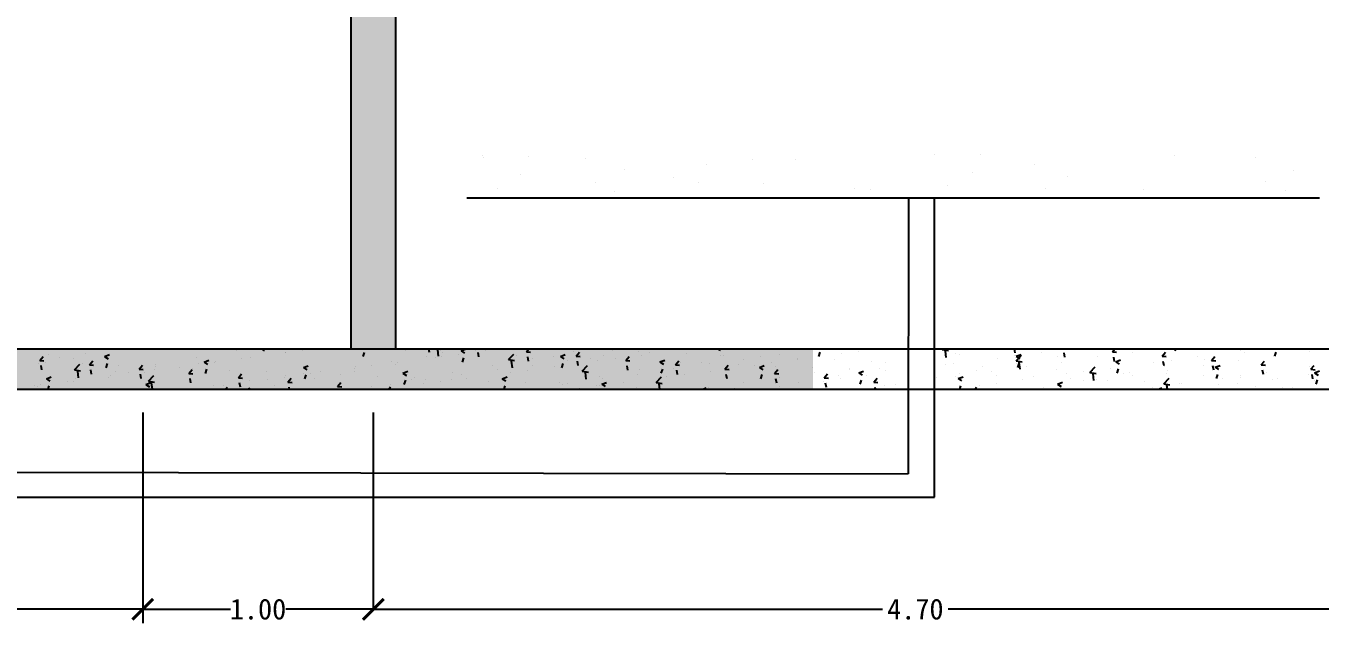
# Model space of a CAD drawing. Header units: inches. Extents: x -375394 to -242034, y -156040 to -122674.
# Drawn here: x -251364 to -245752, y -129834 to -127245 of the extents above; entities that cross this region are included whole.
import ezdxf

# ---------------------------------------------------------------- set-up
doc = ezdxf.new("R2010")
doc.units = ezdxf.units.IN
doc.header["$MEASUREMENT"] = 0
doc.linetypes.add('DASHDOT', pattern=[1, 0.5, -0.25, 0, -0.25])

# ---------------------------------------------------------------- blocks, each defined once
blk = doc.blocks.new('_ArchTick')
at = {"color": 0, "linetype": 'ByBlock', "const_width": 0.15}
blk.add_lwpolyline([(-0.5, -0.5), (0.5, 0.5)], dxfattribs=at)
blk = doc.blocks.new('4')
at = {"ltscale": 5}
h = blk.add_hatch(dxfattribs=at)
h.set_pattern_fill('AR-CONC', color=256, scale=0.05, style=0)
h.set_pattern_definition([(50, (1.6, 0), (0.3586300913, -0.0313760675), [0.0375, -0.4125]), (355, (1.6, 0), (-0.0693756668, 0.3760960669), [0.03, -0.33]), (100.4514, (1.6299, -0.0026), (0.2892546909, 0.344719771), [0.031870095, -0.350571056]), (46.1842, (1.6, 0.1), (0.5336205243, -0.082759507), [0.05625, -0.61875]), (96.6356, (1.6445, 0.0931), (0.467331353, 0.4870589355), [0.047805144, -0.5258565]), (351.1842, (1.6, 0.1), (0.4673309726, 0.4870593005), [0.045, -0.495]), (21, (1.65, 0.075), (0.298453526, -0.2013094453), [0.0375, -0.4125]), (326, (1.65, 0.075), (0.121657666, 0.3625750225), [0.03, -0.33]), (71.4514, (1.67488, 0.05822), (0.4201113143, 0.1612652484), [0.031870095, -0.350571056]), (37.5, (1.60001, 0), (0.00607992766, 0.1664469269), [0, -0.326, 0, -0.335, 0, -0.33125]), (7.5, (1.60001, 0), (0.1315347687, 0.19720585594), [0, -0.191, 0, -0.3185, 0, -0.12625]), (327.5, (1.48851, 0), (0.2669112181, -0.01127743587), [0, -0.125, 0, -0.39, 0, -0.5175]), (317.5, (1.4385, 0), (0.2915930847, 0.0500524912), [0, -0.1625, 0, -0.259, 0, -0.3675])])
h.paths.add_polyline_path([(50061.3404, -10694.2541), (50059.5302, -10694.2541), (50059.5302, -10690.5467), (50059.3385, -10690.5467), (50059.3385, -10694.2541), (50052.9344, -10694.2541), (50052.9344, -10694.02), (50052.7712, -10694.02), (50052.7712, -10694.4284), (50061.3404, -10694.4284)])
for p, q in [((50059.3385, -10694.2541), (50059.3385, -10690.5467)), ((50059.5302, -10690.5467), (50059.5302, -10694.2541)), ((50059.5302, -10690.5467), (50059.5302, -10694.2541)), ((50059.5302, -10690.5467), (50059.5302, -10694.2541)), ((50063.5372, -10693.601), (50059.8399, -10693.601)), ((50061.7544, -10693.6025), (50061.7541, -10694.796)), ((50061.8682, -10694.8969), (50061.8682, -10693.601)), ((50051.3344, -10694.2541), (50057.9302, -10694.2541)), ((50057.9302, -10694.2541), (50059.7404, -10694.2541)), ((50058.1859, -10694.275), (50058.1859, -10694.275)), ((50058.4438, -10694.2552), (50058.4438, -10694.2552)), ((50058.8418, -10694.2622), (50058.8418, -10694.2622)), ((50058.9585, -10694.2635), (50058.9617, -10694.2541)), ((50059.0528, -10694.2688), (50059.0528, -10694.2688)), ((50059.0555, -10694.2711), (50059.0555, -10694.2711)), ((50059.1279, -10694.2589), (50059.1279, -10694.2589)), ((50059.3897, -10694.2876), (50059.3958, -10694.2694)), ((50059.5755, -10694.2608), (50059.5755, -10694.2608)), ((50059.6774, -10694.2703), (50059.6744, -10694.2541)), ((50059.7172, -10694.2859), (50059.7139, -10694.2575)), ((50059.7207, -10694.2541), (50059.7265, -10694.255)), ((50059.7357, -10694.2676), (50059.7357, -10694.2676)), ((50059.7404, -10694.2541), (50065.039, -10694.2541)), ((50059.8147, -10694.2624), (50059.8357, -10694.2543)), ((50059.8148, -10694.2624), (50059.8297, -10694.2725)), ((50059.8206, -10694.2664), (50059.8206, -10694.2664)), ((50059.8791, -10694.261), (50059.8791, -10694.261)), ((50059.8925, -10694.2891), (50059.8891, -10694.2703)), ((50059.8958, -10694.2744), (50059.8958, -10694.2744)), ((50059.919, -10694.2627), (50059.919, -10694.2627)), ((50060.0985, -10694.2671), (50060.1094, -10694.2541)), ((50060.0985, -10694.267), (50060.1165, -10694.2686)), ((50060.3009, -10694.2668), (50060.3009, -10694.2668)), ((50060.313, -10694.2544), (50060.313, -10694.2544)), ((50060.3137, -10694.2859), (50060.3282, -10694.2686)), ((50060.4731, -10694.2611), (50060.4731, -10694.2611)), ((50060.5839, -10694.2632), (50060.5839, -10694.2632)), ((50060.6333, -10694.2679), (50060.6333, -10694.2679)), ((50060.7859, -10694.2565), (50060.7859, -10694.2565)), ((50060.7934, -10694.2747), (50060.7934, -10694.2747)), ((50060.9352, -10694.2629), (50060.9381, -10694.2541)), ((50061.3515, -10694.2566), (50061.3515, -10694.2566)), ((50061.3663, -10694.2869), (50061.3724, -10694.2688)), ((50061.4634, -10694.2753), (50061.4634, -10694.2753)), ((50061.5385, -10694.2654), (50061.5385, -10694.2654)), ((50061.9013, -10694.2566), (50061.9037, -10694.2541)), ((50061.9013, -10694.2566), (50061.928, -10694.2607)), ((50061.9186, -10694.2916), (50061.9153, -10694.2632)), ((50061.9607, -10694.2744), (50061.9607, -10694.2744)), ((50062.2179, -10694.2705), (50062.2149, -10694.2541)), ((50062.3296, -10694.2692), (50062.3296, -10694.2692)), ((50062.4331, -10694.2893), (50062.4296, -10694.2705)), ((50062.5745, -10694.2563), (50062.5745, -10694.2563)), ((50062.639, -10694.2673), (50062.6501, -10694.2541)), ((50062.639, -10694.2673), (50062.657, -10694.2689)), ((50062.7283, -10694.2679), (50062.7283, -10694.2679)), ((50062.8542, -10694.2861), (50062.8687, -10694.2689)), ((50062.9118, -10694.2622), (50062.9145, -10694.2541)), ((50063.1965, -10694.263), (50063.1965, -10694.263)), ((50063.2139, -10694.2711), (50063.2139, -10694.2711)), ((50063.3429, -10694.2863), (50063.349, -10694.2681)), ((50063.4934, -10694.2632), (50063.4934, -10694.2632)), ((50057.9824, -10694.318), (50057.9824, -10694.318)), ((50057.9884, -10694.3045), (50058.0028, -10694.2872)), ((50057.9884, -10694.3044), (50058.0063, -10694.306)), ((50057.9976, -10694.3453), (50057.9941, -10694.3265)), ((50057.9972, -10694.2999), (50057.9972, -10694.2999)), ((50058.0113, -10694.3121), (50058.0113, -10694.3121)), ((50058.0274, -10694.2773), (50058.0274, -10694.2773)), ((50058.0723, -10694.29), (50058.0723, -10694.29)), ((50058.1364, -10694.2969), (50058.1364, -10694.2969)), ((50058.1388, -10694.3445), (50058.1621, -10694.3202)), ((50058.1714, -10694.3189), (50058.1714, -10694.3189)), ((50058.2036, -10694.3233), (50058.218, -10694.3061)), ((50058.2036, -10694.3233), (50058.2215, -10694.3248)), ((50058.2693, -10694.2871), (50058.2903, -10694.279)), ((50058.2693, -10694.2871), (50058.2842, -10694.2971)), ((50058.2753, -10694.3363), (50058.2814, -10694.3181)), ((50058.288, -10694.2777), (50058.288, -10694.2777)), ((50058.3315, -10694.3257), (50058.3315, -10694.3257)), ((50058.4187, -10694.3421), (50058.4332, -10694.3249)), ((50058.4919, -10694.3222), (50058.4919, -10694.3222)), ((50058.6668, -10694.2922), (50058.6668, -10694.2922)), ((50058.6747, -10694.3186), (50058.6747, -10694.3186)), ((50058.7004, -10694.3111), (50058.7214, -10694.303)), ((50058.7004, -10694.3111), (50058.7153, -10694.3212)), ((50058.7457, -10694.3147), (50058.7457, -10694.3147)), ((50058.7498, -10694.3087), (50058.7498, -10694.3087)), ((50058.8634, -10694.2938), (50058.8634, -10694.2938)), ((50058.9015, -10694.2922), (50058.9015, -10694.2922)), ((50059.1315, -10694.3351), (50059.1525, -10694.3271)), ((50059.3592, -10694.3293), (50059.3592, -10694.3293)), ((50059.4272, -10694.3275), (50059.4272, -10694.3275)), ((50059.5133, -10694.3081), (50059.5133, -10694.3081)), ((50059.5292, -10694.321), (50059.5292, -10694.321)), ((50059.5408, -10694.3125), (50059.5408, -10694.3125)), ((50059.6648, -10694.2889), (50059.6648, -10694.2889)), ((50059.7042, -10694.291), (50059.7042, -10694.291)), ((50059.7303, -10694.2876), (50059.7303, -10694.2876)), ((50059.8054, -10694.2777), (50059.8054, -10694.2777)), ((50059.8208, -10694.3116), (50059.8269, -10694.2935)), ((50059.951, -10694.3268), (50059.951, -10694.3268)), ((50060.02, -10694.3006), (50060.0434, -10694.2762)), ((50060.02, -10694.3006), (50060.0467, -10694.3047)), ((50060.0374, -10694.3356), (50060.0341, -10694.3071)), ((50060.056, -10694.2811), (50060.056, -10694.2811)), ((50060.1077, -10694.3079), (50060.1043, -10694.2891)), ((50060.1225, -10694.326), (50060.1225, -10694.326)), ((50060.126, -10694.2968), (50060.126, -10694.2968)), ((50060.2161, -10694.2879), (50060.2161, -10694.2879)), ((50060.2183, -10694.3313), (50060.2183, -10694.3313)), ((50060.2459, -10694.2864), (50060.2669, -10694.2784)), ((50060.2459, -10694.2864), (50060.2608, -10694.2965)), ((50060.252, -10694.3356), (50060.258, -10694.3175)), ((50060.2783, -10694.3035), (50060.2783, -10694.3035)), ((50060.3137, -10694.2859), (50060.3316, -10694.2874)), ((50060.3229, -10694.3267), (50060.3194, -10694.3079)), ((50060.3402, -10694.3502), (50060.3636, -10694.3259)), ((50060.3762, -10694.2947), (50060.3762, -10694.2947)), ((50060.4077, -10694.3063), (50060.4077, -10694.3063)), ((50060.4324, -10694.2824), (50060.4324, -10694.2824)), ((50060.4829, -10694.2964), (50060.4829, -10694.2964)), ((50060.5289, -10694.3047), (50060.5433, -10694.2875)), ((50060.5289, -10694.3047), (50060.5468, -10694.3063)), ((50060.5381, -10694.3456), (50060.5346, -10694.3268)), ((50060.5364, -10694.3014), (50060.5364, -10694.3014)), ((50060.5965, -10694.2815), (50060.5965, -10694.2815)), ((50060.677, -10694.3104), (50060.698, -10694.3024)), ((50060.677, -10694.3104), (50060.692, -10694.3205)), ((50060.6965, -10694.3082), (50060.6965, -10694.3082)), ((50060.7441, -10694.3235), (50060.7585, -10694.3063)), ((50060.7441, -10694.3235), (50060.762, -10694.3251)), ((50060.7654, -10694.3117), (50060.7654, -10694.3117)), ((50060.8567, -10694.315), (50060.8567, -10694.315)), ((50060.8901, -10694.3194), (50060.8901, -10694.3194)), ((50060.9404, -10694.2817), (50060.9404, -10694.2817)), ((50060.9536, -10694.2814), (50060.9536, -10694.2814)), ((50060.9592, -10694.3424), (50060.9737, -10694.3251)), ((50061.0168, -10694.3217), (50061.0168, -10694.3217)), ((50061.0416, -10694.3002), (50061.0416, -10694.3002)), ((50061.0852, -10694.3251), (50061.0852, -10694.3251)), ((50061.1082, -10694.3345), (50061.1292, -10694.3264)), ((50061.1137, -10694.2882), (50061.1137, -10694.2882)), ((50061.1603, -10694.3152), (50061.1603, -10694.3152)), ((50061.177, -10694.3285), (50061.177, -10694.3285)), ((50061.1975, -10694.2777), (50061.1975, -10694.2777)), ((50061.2739, -10694.295), (50061.2739, -10694.295)), ((50061.2739, -10694.3002), (50061.2739, -10694.3002)), ((50061.434, -10694.3017), (50061.434, -10694.3017)), ((50061.5942, -10694.3085), (50061.5942, -10694.3085)), ((50061.6552, -10694.3148), (50061.6552, -10694.3148)), ((50061.9145, -10694.322), (50061.9145, -10694.322)), ((50061.9514, -10694.319), (50061.9514, -10694.319)), ((50061.9777, -10694.2805), (50061.9777, -10694.2805)), ((50062.0746, -10694.3288), (50062.0746, -10694.3288)), ((50062.1408, -10694.294), (50062.1408, -10694.294)), ((50062.2159, -10694.2841), (50062.2159, -10694.2841)), ((50062.2214, -10694.3063), (50062.2448, -10694.2819)), ((50062.2214, -10694.3063), (50062.2481, -10694.3104)), ((50062.2225, -10694.2858), (50062.2435, -10694.2777)), ((50062.2225, -10694.2858), (50062.2374, -10694.2958)), ((50062.2246, -10694.3163), (50062.2246, -10694.3163)), ((50062.2286, -10694.335), (50062.2347, -10694.3168)), ((50062.2388, -10694.3413), (50062.2355, -10694.3128)), ((50062.2669, -10694.3307), (50062.2669, -10694.3307)), ((50062.3995, -10694.2863), (50062.3995, -10694.2863)), ((50062.4185, -10694.3115), (50062.4185, -10694.3115)), ((50062.5416, -10694.3559), (50062.565, -10694.3316)), ((50062.5743, -10694.289), (50062.5743, -10694.289)), ((50062.6482, -10694.3082), (50062.6448, -10694.2894)), ((50062.6536, -10694.3098), (50062.6746, -10694.3017)), ((50062.6537, -10694.3098), (50062.6686, -10694.3198)), ((50062.8183, -10694.3128), (50062.8183, -10694.3128)), ((50062.8542, -10694.2861), (50062.8721, -10694.2877)), ((50062.8634, -10694.327), (50062.8599, -10694.3082)), ((50062.864, -10694.3312), (50062.864, -10694.3312)), ((50062.8934, -10694.3029), (50062.8934, -10694.3029)), ((50063.007, -10694.2879), (50063.007, -10694.2879)), ((50063.032, -10694.326), (50063.032, -10694.326)), ((50063.039, -10694.3012), (50063.039, -10694.3012)), ((50063.0694, -10694.305), (50063.0839, -10694.2877)), ((50063.0694, -10694.3049), (50063.0873, -10694.3065)), ((50063.0786, -10694.3458), (50063.0751, -10694.327)), ((50063.0848, -10694.3338), (50063.1058, -10694.3258)), ((50063.1861, -10694.3049), (50063.1861, -10694.3049)), ((50063.2846, -10694.3238), (50063.299, -10694.3066)), ((50063.2846, -10694.3238), (50063.3025, -10694.3253)), ((50063.3376, -10694.2857), (50063.3376, -10694.2857)), ((50063.4957, -10694.3315), (50063.4957, -10694.3315)), ((50063.4998, -10694.3426), (50063.5142, -10694.3254)), ((50058.0172, -10694.3838), (50058.0382, -10694.3758)), ((50058.0172, -10694.3838), (50058.0321, -10694.3939)), ((50058.1388, -10694.3445), (50058.1654, -10694.3487)), ((50058.142, -10694.3823), (50058.142, -10694.3823)), ((50058.1561, -10694.3796), (50058.1528, -10694.3511)), ((50058.2127, -10694.3641), (50058.2093, -10694.3453)), ((50058.2843, -10694.3775), (50058.2843, -10694.3775)), ((50058.2965, -10694.3684), (50058.2965, -10694.3684)), ((50058.3169, -10694.3523), (50058.3169, -10694.3523)), ((50058.3716, -10694.3585), (50058.3716, -10694.3585)), ((50058.4187, -10694.3421), (50058.4367, -10694.3437)), ((50058.4279, -10694.383), (50058.4245, -10694.3642)), ((50058.4401, -10694.355), (50058.4401, -10694.355)), ((50058.4589, -10694.3942), (50058.4823, -10694.3698)), ((50058.4852, -10694.3436), (50058.4852, -10694.3436)), ((50058.4917, -10694.3324), (50058.4917, -10694.3324)), ((50058.5942, -10694.3339), (50058.5942, -10694.3339)), ((50058.6339, -10694.3609), (50058.6484, -10694.3437)), ((50058.6339, -10694.3609), (50058.6518, -10694.3625)), ((50058.6431, -10694.4018), (50058.6396, -10694.383)), ((50058.6518, -10694.3392), (50058.6518, -10694.3392)), ((50058.7065, -10694.3603), (50058.7126, -10694.3422)), ((50058.812, -10694.346), (50058.812, -10694.346)), ((50058.8491, -10694.3798), (50058.8635, -10694.3625)), ((50058.8491, -10694.3797), (50058.867, -10694.3813)), ((50058.9721, -10694.3527), (50058.9721, -10694.3527)), ((50058.9739, -10694.3871), (50058.9739, -10694.3871)), ((50059.049, -10694.3773), (50059.049, -10694.3773)), ((50059.0519, -10694.371), (50059.0519, -10694.371)), ((50059.0643, -10694.3986), (50059.0787, -10694.3814)), ((50059.1315, -10694.3351), (50059.1465, -10694.3452)), ((50059.1323, -10694.3595), (50059.1323, -10694.3595)), ((50059.1376, -10694.3843), (50059.1437, -10694.3662)), ((50059.1626, -10694.3623), (50059.1626, -10694.3623)), ((50059.1793, -10694.3811), (50059.1793, -10694.3811)), ((50059.2034, -10694.3517), (50059.2034, -10694.3517)), ((50059.2924, -10694.3663), (50059.2924, -10694.3663)), ((50059.3521, -10694.3374), (50059.3521, -10694.3374)), ((50059.3543, -10694.3511), (50059.3543, -10694.3511)), ((50059.4526, -10694.373), (50059.4526, -10694.373)), ((50059.5627, -10694.3592), (50059.5837, -10694.3511)), ((50059.5627, -10694.3591), (50059.5776, -10694.3692)), ((50059.6011, -10694.3869), (50059.6011, -10694.3869)), ((50059.6127, -10694.3798), (50059.6127, -10694.3798)), ((50059.7729, -10694.3866), (50059.7729, -10694.3866)), ((50059.7761, -10694.3569), (50059.7761, -10694.3569)), ((50059.817, -10694.3663), (50059.817, -10694.3663)), ((50059.8401, -10694.381), (50059.8401, -10694.381)), ((50059.971, -10694.3452), (50059.971, -10694.3452)), ((50059.9938, -10694.3832), (50060.0148, -10694.3751)), ((50059.9938, -10694.3832), (50060.0087, -10694.3932)), ((50060.0296, -10694.3561), (50060.0296, -10694.3561)), ((50060.1047, -10694.3462), (50060.1047, -10694.3462)), ((50060.3402, -10694.3502), (50060.3669, -10694.3544)), ((50060.3575, -10694.3853), (50060.3542, -10694.3568)), ((50060.4155, -10694.3718), (50060.4155, -10694.3718)), ((50060.4287, -10694.3822), (50060.4287, -10694.3822)), ((50060.5803, -10694.363), (50060.5803, -10694.363)), ((50060.5905, -10694.3417), (50060.5905, -10694.3417)), ((50060.6604, -10694.3999), (50060.6837, -10694.3755)), ((50060.6831, -10694.3596), (50060.6892, -10694.3415)), ((50060.707, -10694.3748), (50060.707, -10694.3748)), ((50060.7361, -10694.3405), (50060.7361, -10694.3405)), ((50060.7533, -10694.3644), (50060.7498, -10694.3456)), ((50060.7821, -10694.365), (50060.7821, -10694.365)), ((50060.8957, -10694.35), (50060.8957, -10694.35)), ((50060.9592, -10694.3423), (50060.9772, -10694.3439)), ((50060.9684, -10694.3832), (50060.965, -10694.3644)), ((50061.1082, -10694.3345), (50061.1231, -10694.3445)), ((50061.1142, -10694.3837), (50061.1203, -10694.3655)), ((50061.1744, -10694.3612), (50061.1889, -10694.344)), ((50061.1744, -10694.3612), (50061.1923, -10694.3627)), ((50061.1836, -10694.402), (50061.1801, -10694.3832)), ((50061.1938, -10694.3776), (50061.1938, -10694.3776)), ((50061.3371, -10694.3353), (50061.3371, -10694.3353)), ((50061.3478, -10694.3565), (50061.3478, -10694.3565)), ((50061.3896, -10694.38), (50061.4041, -10694.3628)), ((50061.3896, -10694.38), (50061.4075, -10694.3816)), ((50061.4529, -10694.3706), (50061.4529, -10694.3706)), ((50061.4596, -10694.3837), (50061.4596, -10694.3837)), ((50061.4973, -10694.342), (50061.4973, -10694.342)), ((50061.4994, -10694.3372), (50061.4994, -10694.3372)), ((50061.5393, -10694.3585), (50061.5603, -10694.3504)), ((50061.5393, -10694.3585), (50061.5542, -10694.3686)), ((50061.5732, -10694.3687), (50061.5732, -10694.3687)), ((50061.6048, -10694.3988), (50061.6192, -10694.3816)), ((50061.6278, -10694.3405), (50061.6278, -10694.3405)), ((50061.6574, -10694.3488), (50061.6574, -10694.3488)), ((50061.8747, -10694.3764), (50061.8747, -10694.3764)), ((50061.9571, -10694.3743), (50061.9571, -10694.3743)), ((50061.9704, -10694.3825), (50061.9914, -10694.3745)), ((50061.9704, -10694.3825), (50061.9854, -10694.3926)), ((50061.9777, -10694.3623), (50061.9777, -10694.3623)), ((50062.0496, -10694.3464), (50062.0496, -10694.3464)), ((50062.1129, -10694.3518), (50062.1129, -10694.3518)), ((50062.1379, -10694.3691), (50062.1379, -10694.3691)), ((50062.2348, -10694.3356), (50062.2348, -10694.3356)), ((50062.2506, -10694.3875), (50062.2506, -10694.3875)), ((50062.298, -10694.3759), (50062.298, -10694.3759)), ((50062.3949, -10694.3423), (50062.3949, -10694.3423)), ((50062.4401, -10694.3625), (50062.4401, -10694.3625)), ((50062.4582, -10694.3826), (50062.4582, -10694.3826)), ((50062.5152, -10694.3527), (50062.5152, -10694.3527)), ((50062.5416, -10694.3559), (50062.5683, -10694.3601)), ((50062.555, -10694.3491), (50062.555, -10694.3491)), ((50062.559, -10694.391), (50062.5557, -10694.3625)), ((50062.6288, -10694.3377), (50062.6288, -10694.3377)), ((50062.6597, -10694.359), (50062.6658, -10694.3409)), ((50062.6891, -10694.3612), (50062.6891, -10694.3612)), ((50062.7152, -10694.3559), (50062.7152, -10694.3559)), ((50062.7247, -10694.3677), (50062.7247, -10694.3677)), ((50062.8618, -10694.4056), (50062.8852, -10694.3812)), ((50062.8753, -10694.3626), (50062.8753, -10694.3626)), ((50062.8762, -10694.3485), (50062.8762, -10694.3485)), ((50063.0355, -10694.3694), (50063.0355, -10694.3694)), ((50063.0848, -10694.3338), (50063.0997, -10694.3439)), ((50063.0909, -10694.383), (50063.0969, -10694.3649)), ((50063.1176, -10694.3813), (50063.1176, -10694.3813)), ((50063.1927, -10694.3714), (50063.1927, -10694.3714)), ((50063.1956, -10694.3762), (50063.1956, -10694.3762)), ((50063.2938, -10694.3646), (50063.2903, -10694.3458)), ((50063.3063, -10694.3564), (50063.3063, -10694.3564)), ((50063.3339, -10694.3856), (50063.3339, -10694.3856)), ((50063.3558, -10694.3829), (50063.3558, -10694.3829)), ((50063.4898, -10694.3631), (50063.4898, -10694.3631)), ((50063.4998, -10694.3426), (50063.5177, -10694.3442)), ((50063.5089, -10694.3835), (50063.5055, -10694.3647)), ((50063.5159, -10694.3578), (50063.5369, -10694.3498)), ((50063.5159, -10694.3578), (50063.5309, -10694.3679)), ((50051.1712, -10694.4284), (50059.8544, -10694.4284)), ((50057.967, -10694.4123), (50057.967, -10694.4123)), ((50057.9787, -10694.4179), (50057.9787, -10694.4179)), ((50057.9934, -10694.4083), (50057.9934, -10694.4083)), ((50058.0248, -10694.4284), (50058.0294, -10694.4149)), ((50058.107, -10694.3933), (50058.107, -10694.3933)), ((50058.1328, -10694.3967), (50058.1328, -10694.3967)), ((50058.4483, -10694.4079), (50058.4693, -10694.3998)), ((50058.4483, -10694.4079), (50058.4633, -10694.4179)), ((50058.4589, -10694.3942), (50058.4856, -10694.3983)), ((50058.4762, -10694.4284), (50058.473, -10694.4007)), ((50058.6708, -10694.427), (50058.6708, -10694.427)), ((50058.742, -10694.4146), (50058.742, -10694.4146)), ((50058.7845, -10694.4121), (50058.7845, -10694.4121)), ((50058.7939, -10694.4284), (50058.8025, -10694.4195)), ((50058.8583, -10694.4206), (50058.8548, -10694.4018)), ((50058.8886, -10694.4284), (50058.9005, -10694.4238)), ((50058.8979, -10694.3921), (50058.8979, -10694.3921)), ((50059.0044, -10694.4111), (50059.0044, -10694.4111)), ((50059.0643, -10694.3986), (50059.0822, -10694.4001)), ((50059.0714, -10694.4284), (50059.07, -10694.4206)), ((50059.2794, -10694.4174), (50059.2939, -10694.4002)), ((50059.2794, -10694.4174), (50059.2974, -10694.419)), ((50059.4262, -10694.4169), (50059.4262, -10694.4169)), ((50059.5012, -10694.4284), (50059.5091, -10694.419)), ((50059.5096, -10694.408), (50059.5096, -10694.408)), ((50059.5688, -10694.4084), (50059.5748, -10694.3902)), ((50059.6514, -10694.4059), (50059.6514, -10694.4059)), ((50059.6611, -10694.3888), (50059.6611, -10694.3888)), ((50059.7265, -10694.396), (50059.7265, -10694.396)), ((50059.8544, -10694.4284), (50065.2307, -10694.4284)), ((50059.933, -10694.3933), (50059.933, -10694.3933)), ((50060.0012, -10694.4284), (50060.006, -10694.4143)), ((50060.0932, -10694.4001), (50060.0932, -10694.4001)), ((50060.1189, -10694.4258), (50060.1189, -10694.4258)), ((50060.2406, -10694.4018), (50060.2406, -10694.4018)), ((50060.2533, -10694.4069), (50060.2533, -10694.4069)), ((50060.2747, -10694.4033), (50060.2747, -10694.4033)), ((50060.3288, -10694.4246), (50060.3288, -10694.4246)), ((50060.4039, -10694.4147), (50060.4039, -10694.4147)), ((50060.4135, -10694.4136), (50060.4135, -10694.4136)), ((50060.4249, -10694.4072), (50060.446, -10694.3991)), ((50060.425, -10694.4072), (50060.4399, -10694.4173)), ((50060.5175, -10694.3998), (50060.5175, -10694.3998)), ((50060.5736, -10694.4204), (50060.5736, -10694.4204)), ((50060.6604, -10694.3999), (50060.687, -10694.404)), ((50060.677, -10694.4284), (50060.6744, -10694.4064)), ((50060.7337, -10694.4272), (50060.7337, -10694.4272)), ((50060.8635, -10694.4284), (50060.8771, -10694.4232)), ((50060.8865, -10694.4193), (50060.8865, -10694.4193)), ((50061.0008, -10694.4284), (50061.0039, -10694.4252)), ((50061.038, -10694.4001), (50061.038, -10694.4001)), ((50061.195, -10694.4185), (50061.195, -10694.4185)), ((50061.2779, -10694.4006), (50061.2779, -10694.4006)), ((50061.3845, -10694.3936), (50061.3845, -10694.3936)), ((50061.3988, -10694.4209), (50061.3953, -10694.4021)), ((50061.5454, -10694.4077), (50061.5515, -10694.3896)), ((50061.6048, -10694.3988), (50061.6227, -10694.4004)), ((50061.6119, -10694.4284), (50061.6105, -10694.4209)), ((50061.6515, -10694.4146), (50061.6515, -10694.4146)), ((50061.6997, -10694.4064), (50061.6997, -10694.4064)), ((50061.9776, -10694.4284), (50061.9826, -10694.4136)), ((50062.0419, -10694.4284), (50062.0496, -10694.4193)), ((50062.0619, -10694.4123), (50062.0619, -10694.4123)), ((50062.137, -10694.4024), (50062.137, -10694.4024)), ((50062.3391, -10694.4213), (50062.3391, -10694.4213)), ((50062.4016, -10694.4065), (50062.4226, -10694.3985)), ((50062.4016, -10694.4065), (50062.4165, -10694.4166)), ((50062.4148, -10694.4113), (50062.4148, -10694.4113)), ((50062.5141, -10694.3913), (50062.5141, -10694.3913)), ((50062.5706, -10694.3888), (50062.5706, -10694.3888)), ((50062.6183, -10694.3894), (50062.6183, -10694.3894)), ((50062.7784, -10694.3962), (50062.7784, -10694.3962)), ((50062.8145, -10694.4212), (50062.8145, -10694.4212)), ((50062.8384, -10694.4284), (50062.8537, -10694.4225)), ((50062.8618, -10694.4056), (50062.8885, -10694.4097)), ((50062.8777, -10694.4284), (50062.8758, -10694.4121)), ((50062.9281, -10694.4062), (50062.9281, -10694.4062)), ((50062.9386, -10694.4029), (50062.9386, -10694.4029)), ((50063.0284, -10694.4259), (50063.0284, -10694.4259)), ((50063.0987, -10694.4097), (50063.0987, -10694.4097)), ((50063.1824, -10694.4048), (50063.1824, -10694.4048)), ((50063.2589, -10694.4165), (50063.2589, -10694.4165)), ((50063.3765, -10694.4201), (50063.3765, -10694.4201)), ((50063.419, -10694.4232), (50063.419, -10694.4232)), ((50063.5159, -10694.3897), (50063.5159, -10694.3897)), ((50063.522, -10694.407), (50063.5281, -10694.3889)), ((50058.4346, -10694.5291), (50058.4346, -10695.4429)), ((50058.4346, -10694.5291), (50058.4346, -10695.4429)), ((50059.4359, -10695.3829), (50059.4359, -10694.5291)), ((50056.3782, -10694.7857), (50061.7541, -10694.796)), ((50048.3695, -10694.8969), (50061.8682, -10694.8969)), ((50058.4361, -10695.3829), (50055.012, -10695.3829)), ((50058.4331, -10695.3829), (50058.8145, -10695.3829)), ((50059.4359, -10695.3829), (50059.0545, -10695.3829)), ((50059.4329, -10695.3829), (50061.6421, -10695.3829)), ((50064.1363, -10695.3829), (50061.9271, -10695.3829))]:
    blk.add_line(p, q, dxfattribs=at)
at = {"ltscale": 5, "const_width": 0.0000163}
for points in [[(50059.9068, -10693.4099), (50059.989, -10693.601), (50060.0281, -10693.601), (50060.1106, -10693.4073)], [(50060.347, -10693.4099), (50060.4293, -10693.601), (50060.4683, -10693.601), (50060.5509, -10693.4073)], [(50060.6933, -10693.4099), (50060.7756, -10693.601), (50060.8147, -10693.601), (50060.8972, -10693.4073)], [(50061.0707, -10693.4099), (50061.153, -10693.601), (50061.192, -10693.601), (50061.2745, -10693.4073)], [(50061.4547, -10693.4099), (50061.537, -10693.601), (50061.5761, -10693.601), (50061.6586, -10693.4073)], [(50061.8657, -10693.4099), (50061.9479, -10693.601), (50061.987, -10693.601), (50062.0695, -10693.4073)], [(50062.2829, -10693.4099), (50062.3652, -10693.601), (50062.4042, -10693.601), (50062.4868, -10693.4073)], [(50062.7101, -10693.4099), (50062.7924, -10693.601), (50062.8314, -10693.601), (50062.914, -10693.4073)], [(50063.2526, -10693.4099), (50063.3349, -10693.601), (50063.3739, -10693.601), (50063.4565, -10693.4073)]]:
    blk.add_lwpolyline(points, dxfattribs=at)
at = {"ltscale": 5, "xscale": 0.09, "yscale": 0.09, "zscale": 0.09, "rotation": 180}
for p in [(50058.4346, -10695.3829), (50059.4344, -10695.3829)]:
    blk.add_blockref('_ArchTick', p, dxfattribs=at)
at = {"ltscale": 5, "xscale": 0.09, "yscale": 0.09, "zscale": 0.09}
for p in [(50058.4346, -10695.3829), (50059.4344, -10695.3829)]:
    blk.add_blockref('_ArchTick', p, dxfattribs=at)
at = {"ltscale": 5, "char_height": 0.09, "attachment_point": 5}
for s, insert in [('\\A1;1.00', (50058.9345, -10695.3829)), ('\\A1;4.70', (50061.7846, -10695.3829))]:
    blk.add_mtext(s, dxfattribs=dict(at, insert=insert))

msp = doc.modelspace()

# ---------------------------------------------------------------- block references
at = {"linetype": 'DASHDOT', "xscale": 1000, "yscale": 1000, "zscale": 1000}
msp.add_blockref('4', (-50309291.9, 10565608.7), dxfattribs=at)

doc.saveas('drawing.dxf')
